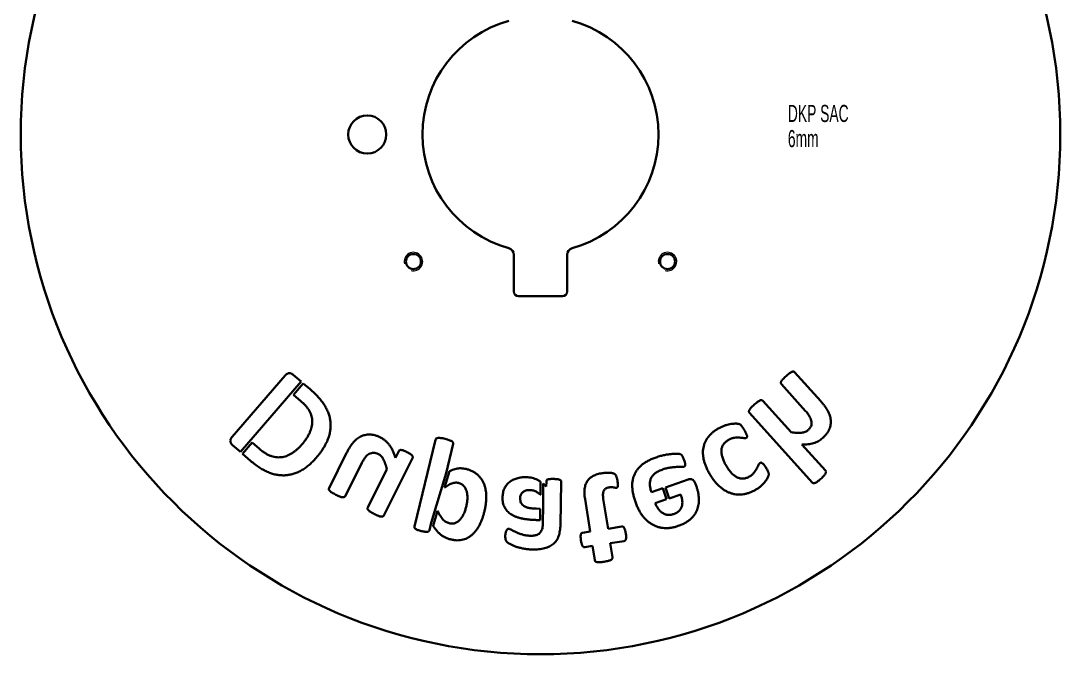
# Model space of a CAD drawing. Header units: millimetres. Extents: x -553 to -103, y -105 to 345.
# Drawn here: x -553 to -103, y -105 to 169.2 of the extents above; entities that cross this region are included whole.
import ezdxf

# ---------------------------------------------------------------- set-up
doc = ezdxf.new("R2010")
doc.units = ezdxf.units.MM
doc.styles.add('SLDTEXTSTYLE0', font='TXT', dxfattribs={"width": 0.605})

# ---------------------------------------------------------------- blocks, each defined once
blk = doc.blocks.new('SW_NOTE_0')
at = {"color": 0, "linetype": 'Continuous', "lineweight": 0, "char_height": 7.408, "attachment_point": 1, "style": 'SLDTEXTSTYLE0'}
for s, insert in [('DKP SAC', (0, 9.55)), ('6mm', (0, -1.33))]:
    blk.add_mtext(s, dxfattribs=dict(at, insert=insert))

msp = doc.modelspace()

# ---------------------------------------------------------------- linework, layer by layer
at = {"color": 7, "linetype": 'Continuous', "lineweight": 35}
for p, q in [((-339.48, 67.86), (-339.48, 51.98)), ((-316.48, 51.98), (-316.48, 67.86)), ((-337.48, 49.98), (-318.48, 49.98)), ((-438.56, 15.61), (-461.49, -10.96)), ((-431.59, 13.02), (-435.03, 15.98)), ((-206.65, 4.5), (-217.94, 17.08)), ((-457.91, -17.46), (-431.59, 13.02)), ((-430.69, 12.23), (-434.92, 7.33)), ((-427.75, 9.7), (-430.69, 12.23)), ((-223.7, 11.9), (-213.19, 0.2)), ((-434.92, 7.33), (-431.69, 4.55)), ((-219.49, -8.92), (-231.72, 4.71)), ((-237.51, -0.49), (-210.39, -30.71)), ((-452.81, -13.39), (-457, -18.24)), ((-449.68, -16.09), (-452.81, -13.39)), ((-373.42, -12.15), (-382.51, -49.72)), ((-461.34, -14.5), (-457.91, -17.46)), ((-411.91, -17.9), (-419.53, -33.11)), ((-389.37, -17.13), (-390.8, -19.99)), ((-368.88, -26.65), (-365.82, -13.98)), ((-204.6, -25.51), (-214.77, -14.18)), ((-457, -18.24), (-453.52, -21.25)), ((-395.83, -44.98), (-383.38, -20.12)), ((-412.54, -36.61), (-405.51, -22.57)), ((-394.51, -24.97), (-402.79, -41.49)), ((-375.32, -48.11), (-368.88, -26.65)), ((-367.38, -25.83), (-369.47, -32.8)), ((-327.99, -36.08), (-327.99, -30.27)), ((-326.79, -31.18), (-326.79, -37.35)), ((-325.45, -30.25), (-325.49, -32.44)), ((-319.35, -48.98), (-319, -30.37)), ((-264.04, -29.37), (-273.88, -32.8)), ((-260.46, -32.4), (-260.87, -31.23)), ((-275.02, -33.2), (-279.95, -34.92)), ((-273.37, -37.94), (-275.02, -33.2)), ((-273.88, -32.8), (-272.23, -37.54)), ((-272.23, -37.54), (-267.29, -35.83)), ((-326.79, -37.35), (-326.88, -42.07)), ((-308.69, -37.85), (-306.47, -51.9)), ((-298.75, -50.67), (-300.79, -37.8)), ((-278.3, -39.66), (-273.37, -37.94)), ((-372.51, -42.93), (-374.47, -49.46)), ((-328.08, -42.05), (-329.86, -42.01)), ((-328.17, -46.95), (-328.08, -42.05)), ((-326.88, -42.07), (-326.97, -46.97)), ((-376.09, -51.27), (-375.32, -48.11)), ((-329.68, -46.92), (-328.17, -46.95)), ((-326.97, -46.97), (-327, -48.64)), ((-306.47, -51.9), (-309.76, -52.42)), ((-292.76, -49.73), (-298.75, -50.67)), ((-308.73, -58.69), (-305.47, -58.17)), ((-305.47, -58.17), (-304.51, -64.28)), ((-297.76, -56.94), (-291.8, -56.01)), ((-296.8, -63.06), (-297.76, -56.94))]:
    msp.add_line(p, q, dxfattribs=at)
for centre, radius in [((-327.98, 119.98), 225), ((-402.98, 119.98), 8.25), ((-382.98, 64.98), 3.25), ((-272.98, 64.98), 3.25)]:
    msp.add_circle(centre, radius, dxfattribs=at)
for centre, radius, start, end in [((-327.98, 119.98), 51.1, 105.5466, 254.4534), ((-327.98, 119.98), 51.1, 285.5466, 74.4534), ((-342.48, 67.86), 3, 0, 74.4534), ((-313.48, 67.86), 3, 105.5466, 180), ((-337.48, 51.98), 2, 180, 270), ((-318.48, 51.98), 2, 270, 0)]:
    msp.add_arc(centre, radius, start, end, dxfattribs=at)
at = {"color": 7, "linetype": 'Continuous', "lineweight": 0}
for centre in [(-382.98, 64.98), (-272.98, 64.98)]:
    msp.add_arc(centre, 4, 255, 195, dxfattribs=at)
at = {"color": 7, "linetype": 'Continuous', "lineweight": 35}
for points, knots in [([(-435.03, 15.98), (-435.16, 16.08), (-435.41, 16.27), (-435.83, 16.5), (-436.27, 16.61), (-436.73, 16.67), (-437.2, 16.6), (-437.68, 16.39), (-438.14, 16.05), (-438.41, 15.76), (-438.56, 15.61)], [0, 0, 0, 0, 0.120983, 0.236323, 0.349819, 0.462232, 0.577459, 0.70123, 0.841846, 1, 1, 1, 1]), ([(-221.62, 15.42), (-221.88, 15.19), (-222.35, 14.76), (-222.97, 14.15), (-223.4, 13.61), (-223.71, 13.17), (-223.88, 12.78), (-223.94, 12.44), (-223.87, 12.14), (-223.76, 11.98), (-223.7, 11.9)], [0, 0, 0, 0, 0.237793, 0.429957, 0.584819, 0.704491, 0.796565, 0.869908, 0.933813, 1, 1, 1, 1]), ([(-217.94, 17.08), (-218.01, 17.15), (-218.14, 17.28), (-218.44, 17.37), (-218.79, 17.35), (-219.19, 17.22), (-219.67, 16.97), (-220.23, 16.59), (-220.9, 16.06), (-221.37, 15.65), (-221.62, 15.42)], [0, 0, 0, 0, 0.065512, 0.131824, 0.205248, 0.299448, 0.41949, 0.575359, 0.766632, 1, 1, 1, 1]), ([(-425.09, -19.99), (-424.52, -19.31), (-423.42, -17.98), (-422.01, -15.93), (-420.85, -13.91), (-419.97, -11.92), (-419.33, -9.96), (-418.96, -8.03), (-418.8, -6.14), (-418.89, -4.28), (-419.22, -2.46), (-419.75, -0.66), (-420.54, 1.09), (-421.51, 2.83), (-422.74, 4.55), (-424.18, 6.27), (-425.86, 8.01), (-427.1, 9.12), (-427.75, 9.7)], [0, 0, 0, 0, 0.07779, 0.150443, 0.217911, 0.28117, 0.340855, 0.397689, 0.452546, 0.506497, 0.560137, 0.614419, 0.670003, 0.727862, 0.788851, 0.854136, 0.924477, 1, 1, 1, 1]), ([(-431.69, 4.55), (-431.29, 4.19), (-430.52, 3.5), (-429.49, 2.41), (-428.65, 1.31), (-427.97, 0.21), (-427.45, -0.89), (-427.07, -2.01), (-426.85, -3.16), (-426.77, -4.32), (-426.84, -5.5), (-427.04, -6.7), (-427.39, -7.92), (-427.9, -9.16), (-428.53, -10.41), (-429.33, -11.68), (-430.25, -12.98), (-430.95, -13.82), (-431.31, -14.25)], [0, 0, 0, 0, 0.074663, 0.143892, 0.207623, 0.266651, 0.322601, 0.376817, 0.430547, 0.483862, 0.538397, 0.594488, 0.652923, 0.714384, 0.779261, 0.848211, 0.921997, 1, 1, 1, 1]), ([(-231.72, 4.71), (-231.79, 4.77), (-231.93, 4.91), (-232.23, 5), (-232.58, 4.98), (-232.99, 4.84), (-233.47, 4.58), (-234.04, 4.2), (-234.71, 3.68), (-235.17, 3.26), (-235.44, 3.02)], [0, 0, 0, 0, 0.064962, 0.130718, 0.203526, 0.299538, 0.421373, 0.573054, 0.762723, 1, 1, 1, 1]), ([(-205.87, -11.47), (-205.54, -11.16), (-204.91, -10.56), (-204.09, -9.61), (-203.44, -8.63), (-202.95, -7.64), (-202.6, -6.65), (-202.37, -5.65), (-202.28, -4.65), (-202.32, -3.64), (-202.47, -2.65), (-202.72, -1.66), (-203.09, -0.67), (-203.57, 0.31), (-204.16, 1.32), (-204.87, 2.35), (-205.7, 3.43), (-206.33, 4.14), (-206.65, 4.5)], [0, 0, 0, 0, 0.073855, 0.142261, 0.205626, 0.265583, 0.323071, 0.378133, 0.433095, 0.487361, 0.542182, 0.597593, 0.654952, 0.714017, 0.776798, 0.845459, 0.919885, 1, 1, 1, 1]), ([(-235.44, 3.02), (-235.69, 2.79), (-236.15, 2.37), (-236.76, 1.77), (-237.2, 1.24), (-237.51, 0.79), (-237.68, 0.39), (-237.76, 0.05), (-237.68, -0.25), (-237.57, -0.41), (-237.51, -0.49)], [0, 0, 0, 0, 0.235497, 0.42524, 0.578911, 0.700643, 0.795691, 0.869555, 0.933633, 1, 1, 1, 1]), ([(-213.19, 0.2), (-212.99, -0.04), (-212.59, -0.48), (-212.07, -1.14), (-211.65, -1.75), (-211.23, -2.47), (-210.86, -3.32), (-210.62, -4.33), (-210.58, -5.33), (-210.79, -6.12), (-211.07, -6.72), (-211.34, -7.16), (-211.68, -7.58), (-211.95, -7.83), (-212.09, -7.96)], [0, 0, 0, 0, 0.101116, 0.191421, 0.269975, 0.338282, 0.45811, 0.567123, 0.670397, 0.773909, 0.827139, 0.881447, 0.9395, 1, 1, 1, 1]), ([(-250.99, -7.31), (-251.43, -7.58), (-252.29, -8.11), (-253.45, -9.01), (-254.49, -9.96), (-255.38, -10.99), (-256.13, -12.07), (-256.72, -13.2), (-257.19, -14.38), (-257.49, -15.63), (-257.66, -16.91), (-257.67, -18.23), (-257.55, -19.59), (-257.28, -20.99), (-256.87, -22.43), (-256.31, -23.9), (-255.63, -25.41), (-255.07, -26.4), (-254.78, -26.91)], [0, 0, 0, 0, 0.068234, 0.132567, 0.194402, 0.253775, 0.311347, 0.367084, 0.42268, 0.478513, 0.535219, 0.593078, 0.652783, 0.715387, 0.780963, 0.850097, 0.923056, 1, 1, 1, 1]), ([(-239.78, -7.86), (-239.91, -7.65), (-240.14, -7.26), (-240.48, -6.75), (-240.78, -6.33), (-241.06, -6.01), (-241.3, -5.75), (-241.53, -5.54), (-241.86, -5.41), (-242.19, -5.31), (-242.55, -5.23), (-242.9, -5.22), (-243.32, -5.18), (-243.97, -5.19), (-244.88, -5.25), (-246.03, -5.43), (-247.25, -5.71), (-248.5, -6.12), (-249.76, -6.64), (-250.58, -7.09), (-250.99, -7.31)], [0, 0, 0, 0, 0.0579752, 0.1061477, 0.1451957, 0.1782807, 0.2051831, 0.2276052, 0.2520181, 0.2865281, 0.3091902, 0.3365483, 0.3689171, 0.406956, 0.4904087, 0.5818632, 0.6791791, 0.7824528, 0.8898898, 1, 1, 1, 1]), ([(-238.89, -11.35), (-238.82, -11.3), (-238.67, -11.21), (-238.55, -10.97), (-238.51, -10.67), (-238.61, -10.3), (-238.77, -9.84), (-239.01, -9.28), (-239.35, -8.61), (-239.63, -8.13), (-239.78, -7.86)], [0, 0, 0, 0, 0.065599, 0.127935, 0.199344, 0.29559, 0.420194, 0.57448, 0.764411, 1, 1, 1, 1]), ([(-212.09, -7.96), (-212.28, -8.12), (-212.68, -8.44), (-213.39, -8.79), (-214.18, -9.03), (-215.07, -9.17), (-216.04, -9.23), (-217.11, -9.21), (-218.27, -9.12), (-219.07, -8.99), (-219.49, -8.92)], [0, 0, 0, 0, 0.0971296, 0.1974535, 0.3050102, 0.419964, 0.5467223, 0.683965, 0.8359748, 1, 1, 1, 1]), ([(-461.49, -10.96), (-461.62, -11.12), (-461.87, -11.44), (-462.14, -11.94), (-462.27, -12.43), (-462.27, -12.91), (-462.15, -13.36), (-461.97, -13.78), (-461.7, -14.17), (-461.46, -14.38), (-461.34, -14.5)], [0, 0, 0, 0, 0.159778, 0.298619, 0.420964, 0.537373, 0.650307, 0.762708, 0.877336, 1, 1, 1, 1]), ([(-397.18, -11.23), (-397.6, -11.03), (-398.4, -10.66), (-399.61, -10.23), (-400.77, -9.99), (-401.89, -9.88), (-402.95, -9.93), (-403.97, -10.1), (-404.95, -10.37), (-405.88, -10.77), (-406.75, -11.28), (-407.59, -11.88), (-408.36, -12.59), (-409.1, -13.38), (-409.82, -14.31), (-410.51, -15.38), (-411.24, -16.58), (-411.68, -17.45), (-411.91, -17.9)], [0, 0, 0, 0, 0.074346, 0.143013, 0.206895, 0.266635, 0.323699, 0.378957, 0.43357, 0.487534, 0.541953, 0.59699, 0.653147, 0.711376, 0.773552, 0.842575, 0.917733, 1, 1, 1, 1]), ([(-390.8, -19.99), (-390.96, -19.47), (-391.28, -18.45), (-391.89, -17.03), (-392.55, -15.72), (-393.3, -14.56), (-394.13, -13.52), (-395.05, -12.62), (-396.07, -11.84), (-396.81, -11.43), (-397.18, -11.23)], [0, 0, 0, 0, 0.147377, 0.285773, 0.416509, 0.539847, 0.657512, 0.7728, 0.885609, 1, 1, 1, 1]), ([(-369.3, -11.77), (-369.64, -11.69), (-370.26, -11.55), (-371.11, -11.41), (-371.8, -11.37), (-372.35, -11.37), (-372.78, -11.47), (-373.11, -11.62), (-373.32, -11.86), (-373.39, -12.05), (-373.42, -12.15)], [0, 0, 0, 0, 0.234791, 0.423519, 0.575552, 0.696561, 0.791518, 0.86761, 0.93298, 1, 1, 1, 1]), ([(-365.82, -13.98), (-365.8, -13.89), (-365.77, -13.69), (-365.85, -13.38), (-366.07, -13.08), (-366.41, -12.81), (-366.9, -12.55), (-367.53, -12.27), (-368.35, -12.01), (-368.96, -11.85), (-369.3, -11.77)], [0, 0, 0, 0, 0.065864, 0.133459, 0.208502, 0.304534, 0.424762, 0.578948, 0.766878, 1, 1, 1, 1]), ([(-247.6, -23.36), (-247.78, -23.05), (-248.13, -22.44), (-248.57, -21.52), (-248.95, -20.64), (-249.24, -19.78), (-249.46, -18.96), (-249.6, -18.17), (-249.66, -17.42), (-249.66, -16.71), (-249.56, -16.03), (-249.4, -15.39), (-249.15, -14.78), (-248.82, -14.2), (-248.39, -13.68), (-247.91, -13.18), (-247.34, -12.72), (-246.92, -12.46), (-246.7, -12.32)], [0, 0, 0, 0, 0.086101, 0.166572, 0.243596, 0.315531, 0.382765, 0.445895, 0.506088, 0.562411, 0.616302, 0.668458, 0.720614, 0.773051, 0.826168, 0.881509, 0.938736, 1, 1, 1, 1]), ([(-246.7, -12.32), (-246.47, -12.2), (-246.04, -11.95), (-245.37, -11.66), (-244.71, -11.46), (-243.89, -11.29), (-242.91, -11.23), (-241.82, -11.23), (-240.86, -11.32), (-240.05, -11.42), (-239.4, -11.52), (-239.04, -11.4), (-238.89, -11.35)], [0, 0, 0, 0, 0.0972, 0.186842, 0.271841, 0.351233, 0.500423, 0.636509, 0.75816, 0.860709, 0.942028, 1, 1, 1, 1]), ([(-214.77, -14.18), (-214.32, -14.2), (-213.43, -14.22), (-212.13, -14.13), (-210.91, -13.95), (-209.76, -13.66), (-208.69, -13.27), (-207.67, -12.79), (-206.72, -12.19), (-206.15, -11.71), (-205.87, -11.47)], [0, 0, 0, 0, 0.143314, 0.279261, 0.407661, 0.530588, 0.649238, 0.76667, 0.882994, 1, 1, 1, 1]), ([(-431.31, -14.25), (-431.62, -14.6), (-432.23, -15.29), (-433.23, -16.22), (-434.23, -17.08), (-435.28, -17.84), (-436.34, -18.5), (-437.44, -19.01), (-438.55, -19.42), (-439.7, -19.67), (-440.86, -19.81), (-442.04, -19.78), (-443.24, -19.63), (-444.45, -19.32), (-445.71, -18.83), (-447, -18.12), (-448.34, -17.2), (-449.22, -16.48), (-449.68, -16.09)], [0, 0, 0, 0, 0.066455, 0.130706, 0.193313, 0.253995, 0.313107, 0.37027, 0.426082, 0.481334, 0.536435, 0.59164, 0.648193, 0.706909, 0.769381, 0.838618, 0.915288, 1, 1, 1, 1]), ([(-405.51, -22.57), (-405.35, -22.26), (-405.06, -21.69), (-404.61, -20.91), (-404.18, -20.26), (-403.68, -19.58), (-403.01, -18.9), (-402.15, -18.3), (-401.21, -17.92), (-400.22, -17.79), (-399.17, -17.92), (-398.51, -18.21), (-398.17, -18.36)], [0, 0, 0, 0, 0.106864, 0.200622, 0.280667, 0.348899, 0.465802, 0.573686, 0.675369, 0.777545, 0.88446, 1, 1, 1, 1]), ([(-385.8, -17.52), (-386.08, -17.39), (-386.58, -17.15), (-387.27, -16.85), (-387.84, -16.68), (-388.3, -16.58), (-388.68, -16.6), (-389, -16.68), (-389.22, -16.88), (-389.32, -17.04), (-389.37, -17.13)], [0, 0, 0, 0, 0.23408, 0.422822, 0.56851, 0.686666, 0.779811, 0.855567, 0.926454, 1, 1, 1, 1]), ([(-383.38, -20.12), (-383.35, -20.03), (-383.28, -19.85), (-383.27, -19.55), (-383.37, -19.25), (-383.6, -18.94), (-383.95, -18.62), (-384.43, -18.27), (-385.07, -17.9), (-385.54, -17.66), (-385.8, -17.52)], [0, 0, 0, 0, 0.07441, 0.147392, 0.224038, 0.318687, 0.438531, 0.590079, 0.773692, 1, 1, 1, 1]), ([(-453.52, -21.25), (-452.86, -21.81), (-451.58, -22.87), (-449.62, -24.26), (-447.71, -25.39), (-445.84, -26.28), (-444, -26.93), (-442.17, -27.37), (-440.36, -27.59), (-438.56, -27.6), (-436.78, -27.39), (-435.02, -26.99), (-433.28, -26.35), (-431.57, -25.51), (-429.88, -24.46), (-428.23, -23.18), (-426.62, -21.68), (-425.61, -20.57), (-425.09, -19.99)], [0, 0, 0, 0, 0.079718, 0.153308, 0.22118, 0.284235, 0.343823, 0.401033, 0.456811, 0.511612, 0.566482, 0.621573, 0.678045, 0.736536, 0.797439, 0.861284, 0.928646, 1, 1, 1, 1]), ([(-398.17, -18.36), (-397.95, -18.48), (-397.51, -18.73), (-396.93, -19.28), (-396.41, -19.93), (-395.95, -20.7), (-395.54, -21.6), (-395.15, -22.61), (-394.81, -23.75), (-394.61, -24.55), (-394.51, -24.97)], [0, 0, 0, 0, 0.096935, 0.197182, 0.302957, 0.417291, 0.543462, 0.682396, 0.834298, 1, 1, 1, 1]), ([(-277.95, -19.8), (-278.52, -20.01), (-279.6, -20.41), (-281.13, -21.14), (-282.52, -21.91), (-283.76, -22.77), (-284.85, -23.71), (-285.8, -24.72), (-286.58, -25.82), (-287.24, -26.98), (-287.72, -28.23), (-288.07, -29.56), (-288.25, -30.96), (-288.28, -32.44), (-288.16, -34), (-287.89, -35.64), (-287.47, -37.36), (-287.09, -38.51), (-286.9, -39.11)], [0, 0, 0, 0, 0.073278, 0.141862, 0.206978, 0.268273, 0.326886, 0.383259, 0.437909, 0.492074, 0.546575, 0.602082, 0.659694, 0.719839, 0.783535, 0.851307, 0.92322, 1, 1, 1, 1]), ([(-265.79, -21.07), (-265.86, -20.88), (-266, -20.51), (-266.18, -20.01), (-266.37, -19.6), (-266.54, -19.26), (-266.72, -18.98), (-266.91, -18.75), (-267.13, -18.59), (-267.34, -18.45), (-267.57, -18.37), (-267.84, -18.31), (-268.19, -18.29), (-268.82, -18.23), (-269.78, -18.24), (-271.09, -18.3), (-272.61, -18.5), (-274.29, -18.77), (-276.1, -19.19), (-277.32, -19.6), (-277.95, -19.8)], [0, 0, 0, 0, 0.045107, 0.0833426, 0.1152381, 0.1426864, 0.1661206, 0.1862347, 0.2055084, 0.2262199, 0.2395823, 0.2584796, 0.2843515, 0.3161376, 0.394671, 0.4898463, 0.5995304, 0.7233181, 0.8568198, 1, 1, 1, 1]), ([(-265.88, -23.84), (-265.8, -23.81), (-265.64, -23.75), (-265.46, -23.59), (-265.35, -23.37), (-265.29, -23.09), (-265.31, -22.72), (-265.41, -22.27), (-265.57, -21.71), (-265.71, -21.3), (-265.79, -21.07)], [0, 0, 0, 0, 0.0850852, 0.1566436, 0.2311042, 0.3190969, 0.4320455, 0.5835528, 0.7688487, 1, 1, 1, 1]), ([(-232.85, -22.17), (-233, -22.28), (-233.32, -22.53), (-233.63, -23.13), (-233.93, -23.85), (-234.33, -24.66), (-234.83, -25.55), (-235.38, -26.29), (-235.9, -26.9), (-236.39, -27.34), (-236.95, -27.76), (-237.36, -28.01), (-237.57, -28.14)], [0, 0, 0, 0, 0.071304, 0.155797, 0.257046, 0.373041, 0.50407, 0.650699, 0.729577, 0.81426, 0.903083, 1, 1, 1, 1]), ([(-230.26, -24.41), (-230.4, -24.17), (-230.67, -23.74), (-231.06, -23.15), (-231.43, -22.72), (-231.77, -22.4), (-232.08, -22.19), (-232.36, -22.1), (-232.63, -22.06), (-232.78, -22.13), (-232.85, -22.17)], [0, 0, 0, 0, 0.22591, 0.413768, 0.570938, 0.692529, 0.789917, 0.866292, 0.936182, 1, 1, 1, 1]), ([(-360.23, -24.82), (-360.61, -24.74), (-361.34, -24.59), (-362.43, -24.5), (-363.49, -24.56), (-364.53, -24.74), (-365.58, -25.05), (-366.53, -25.42), (-367.13, -25.7), (-367.38, -25.83)], [0, 0, 0, 0, 0.1274168, 0.2459737, 0.360301, 0.4750738, 0.5940089, 0.7197159, 0.812278, 0.812278, 0.812278, 0.812278]), ([(-352.27, -43.22), (-352.14, -42.63), (-351.88, -41.49), (-351.63, -39.79), (-351.47, -38.15), (-351.45, -36.58), (-351.54, -35.09), (-351.74, -33.68), (-352.06, -32.36), (-352.5, -31.12), (-353.05, -29.97), (-353.74, -28.93), (-354.53, -27.96), (-355.45, -27.1), (-356.48, -26.35), (-357.63, -25.71), (-358.88, -25.19), (-359.77, -24.95), (-360.23, -24.82)], [0, 0, 0, 0, 0.079694, 0.155645, 0.227787, 0.297204, 0.363089, 0.425432, 0.485587, 0.543365, 0.599282, 0.654112, 0.708892, 0.764028, 0.820374, 0.877622, 0.937325, 1, 1, 1, 1]), ([(-301.31, -26.63), (-301.68, -26.69), (-302.4, -26.82), (-303.42, -27.1), (-304.36, -27.42), (-305.2, -27.82), (-305.96, -28.28), (-306.63, -28.82), (-307.22, -29.42), (-307.73, -30.08), (-308.15, -30.81), (-308.48, -31.62), (-308.73, -32.49), (-308.88, -33.42), (-308.95, -34.43), (-308.95, -35.51), (-308.87, -36.66), (-308.75, -37.45), (-308.69, -37.85)], [0, 0, 0, 0, 0.0730175, 0.1406112, 0.2047362, 0.2644039, 0.3213408, 0.3766146, 0.4298544, 0.4835674, 0.5374666, 0.5932845, 0.6512644, 0.711983, 0.7767759, 0.8461377, 0.920434, 1, 1, 1, 1]), ([(-294.65, -30.05), (-294.68, -29.84), (-294.74, -29.44), (-294.88, -28.89), (-295, -28.41), (-295.17, -27.92), (-295.39, -27.46), (-295.73, -27.04), (-296.17, -26.82), (-296.68, -26.65), (-297.3, -26.54), (-298, -26.45), (-298.77, -26.43), (-299.59, -26.43), (-300.45, -26.51), (-301.02, -26.59), (-301.31, -26.63)], [0, 0, 0, 0, 0.07228, 0.135866, 0.191443, 0.237471, 0.310396, 0.363794, 0.413718, 0.474748, 0.545185, 0.624168, 0.710916, 0.804837, 0.9022, 1, 1, 1, 1]), ([(-279.95, -34.92), (-280.04, -34.64), (-280.23, -34.11), (-280.41, -33.3), (-280.56, -32.52), (-280.63, -31.76), (-280.64, -31.02), (-280.55, -30.31), (-280.41, -29.63), (-280.17, -28.98), (-279.87, -28.37), (-279.47, -27.8), (-279, -27.25), (-278.44, -26.74), (-277.8, -26.27), (-277.06, -25.86), (-276.24, -25.45), (-275.65, -25.24), (-275.34, -25.13)], [0, 0, 0, 0, 0.0699427, 0.1361439, 0.199989, 0.2616678, 0.320843, 0.3774522, 0.4334541, 0.4884354, 0.5430173, 0.5988284, 0.6565147, 0.716721, 0.780188, 0.8484481, 0.9215615, 1, 1, 1, 1]), ([(-275.34, -25.13), (-275.03, -25.02), (-274.42, -24.83), (-273.53, -24.56), (-272.67, -24.37), (-271.63, -24.18), (-270.45, -24.04), (-269.17, -23.95), (-268.08, -23.93), (-267.18, -23.95), (-266.46, -23.99), (-266.05, -23.88), (-265.88, -23.84)], [0, 0, 0, 0, 0.103428, 0.199974, 0.291146, 0.375737, 0.529931, 0.663132, 0.776944, 0.869722, 0.943362, 1, 1, 1, 1]), ([(-254.78, -26.91), (-254.43, -27.48), (-253.76, -28.58), (-252.64, -30.09), (-251.5, -31.42), (-250.3, -32.56), (-249.08, -33.53), (-247.83, -34.33), (-246.56, -34.97), (-245.27, -35.44), (-243.95, -35.76), (-242.63, -35.92), (-241.3, -35.91), (-239.96, -35.77), (-238.63, -35.46), (-237.29, -35.05), (-235.97, -34.47), (-235.11, -34), (-234.68, -33.76)], [0, 0, 0, 0, 0.082977, 0.160725, 0.233468, 0.301463, 0.366106, 0.427168, 0.486026, 0.542867, 0.598568, 0.653504, 0.708437, 0.764087, 0.820733, 0.878764, 0.938223, 1, 1, 1, 1]), ([(-237.57, -28.14), (-237.79, -28.26), (-238.21, -28.49), (-238.87, -28.74), (-239.52, -28.92), (-240.18, -29), (-240.83, -28.99), (-241.48, -28.91), (-242.13, -28.73), (-242.77, -28.47), (-243.41, -28.13), (-244.04, -27.69), (-244.67, -27.18), (-245.27, -26.58), (-245.88, -25.9), (-246.46, -25.13), (-247.05, -24.28), (-247.42, -23.67), (-247.6, -23.36)], [0, 0, 0, 0, 0.058608, 0.114213, 0.168015, 0.219679, 0.271658, 0.323321, 0.376417, 0.431606, 0.488919, 0.550033, 0.613488, 0.681298, 0.753883, 0.830606, 0.913247, 1, 1, 1, 1]), ([(-234.68, -33.76), (-234.33, -33.54), (-233.64, -33.12), (-232.69, -32.37), (-231.83, -31.57), (-231.08, -30.74), (-230.41, -29.92), (-229.91, -29.11), (-229.52, -28.41), (-229.3, -27.83), (-229.19, -27.4), (-229.15, -27.05), (-229.19, -26.72), (-229.29, -26.38), (-229.44, -25.99), (-229.65, -25.53), (-229.92, -24.99), (-230.14, -24.61), (-230.26, -24.41)], [0, 0, 0, 0, 0.10355, 0.2060697, 0.3056809, 0.4014693, 0.4906219, 0.5734731, 0.6430557, 0.6937565, 0.7297841, 0.7571039, 0.7820998, 0.8119077, 0.8468616, 0.8896642, 0.9400958, 1, 1, 1, 1]), ([(-206.61, -29.1), (-206.35, -28.86), (-205.89, -28.44), (-205.3, -27.81), (-204.86, -27.29), (-204.57, -26.82), (-204.4, -26.42), (-204.35, -26.06), (-204.43, -25.75), (-204.54, -25.59), (-204.6, -25.51)], [0, 0, 0, 0, 0.234689, 0.424188, 0.575112, 0.696332, 0.791606, 0.868289, 0.934257, 1, 1, 1, 1]), ([(-369.47, -32.8), (-369.18, -32.59), (-368.58, -32.19), (-367.69, -31.66), (-366.81, -31.22), (-365.95, -30.91), (-365.1, -30.75), (-364.28, -30.72), (-363.75, -30.82), (-363.48, -30.87)], [0.1741733, 0.1741733, 0.1741733, 0.1741733, 0.3111599, 0.4468871, 0.5718364, 0.6871925, 0.7942608, 0.8983259, 1, 1, 1, 1]), ([(-363.48, -30.87), (-363.25, -30.93), (-362.79, -31.06), (-362.16, -31.37), (-361.61, -31.75), (-361.13, -32.22), (-360.74, -32.75), (-360.4, -33.33), (-360.13, -33.96), (-359.84, -34.86), (-359.61, -36.08), (-359.59, -37.62), (-359.71, -39.2), (-359.93, -40.25), (-360.04, -40.77)], [0, 0, 0, 0, 0.0628421, 0.1224395, 0.1790901, 0.2354049, 0.2928077, 0.3493375, 0.4079408, 0.4675382, 0.5926497, 0.7259625, 0.8636029, 1, 1, 1, 1]), ([(-334.16, -28.4), (-334.52, -28.4), (-335.23, -28.39), (-336.27, -28.49), (-337.27, -28.64), (-338.22, -28.87), (-339.12, -29.17), (-339.96, -29.56), (-340.74, -30), (-341.46, -30.53), (-342.11, -31.12), (-342.69, -31.78), (-343.18, -32.52), (-343.62, -33.31), (-343.96, -34.18), (-344.21, -35.13), (-344.37, -36.14), (-344.4, -36.84), (-344.41, -37.21)], [0, 0, 0, 0, 0.070917, 0.138493, 0.20479, 0.268487, 0.330631, 0.390863, 0.449005, 0.507062, 0.564062, 0.621558, 0.679066, 0.737963, 0.798673, 0.862664, 0.928961, 1, 1, 1, 1]), ([(-327.99, -30.27), (-328.08, -30.21), (-328.51, -29.93), (-329.32, -29.5), (-330.44, -29.02), (-331.62, -28.68), (-332.87, -28.45), (-333.73, -28.42), (-334.16, -28.4)], [0.3364954, 0.3364954, 0.3364954, 0.3364954, 0.3703286, 0.492635, 0.6151121, 0.7393908, 0.8672851, 1, 1, 1, 1]), ([(-325.49, -32.44), (-325.78, -32.14), (-326.19, -31.7), (-326.64, -31.3), (-326.79, -31.18)], [0, 0, 0, 0, 0.1253209, 0.1839229, 0.1839229, 0.1839229, 0.1839229]), ([(-322.23, -29.15), (-322.45, -29.15), (-322.85, -29.14), (-323.41, -29.15), (-323.86, -29.18), (-324.33, -29.22), (-324.76, -29.33), (-325.18, -29.52), (-325.41, -29.86), (-325.44, -30.11), (-325.45, -30.25)], [0, 0, 0, 0, 0.173018, 0.319236, 0.441286, 0.539237, 0.687572, 0.798806, 0.893427, 1, 1, 1, 1]), ([(-319, -30.37), (-319, -30.23), (-319.02, -29.97), (-319.29, -29.63), (-319.73, -29.43), (-320.19, -29.31), (-320.66, -29.24), (-321.11, -29.21), (-321.64, -29.17), (-322.03, -29.16), (-322.23, -29.15)], [0, 0, 0, 0, 0.105292, 0.205351, 0.323208, 0.480915, 0.57867, 0.697489, 0.837999, 1, 1, 1, 1]), ([(-295.07, -33.02), (-295.01, -33), (-294.89, -32.97), (-294.71, -32.86), (-294.57, -32.65), (-294.53, -32.34), (-294.49, -31.95), (-294.5, -31.43), (-294.53, -30.78), (-294.6, -30.31), (-294.65, -30.05)], [0, 0, 0, 0, 0.056466, 0.117773, 0.186958, 0.279788, 0.399352, 0.558052, 0.753921, 1, 1, 1, 1]), ([(-260.87, -31.23), (-260.95, -31.02), (-261.1, -30.63), (-261.4, -30.12), (-261.75, -29.71), (-262.16, -29.43), (-262.59, -29.25), (-263.06, -29.19), (-263.55, -29.21), (-263.87, -29.32), (-264.04, -29.37)], [0, 0, 0, 0, 0.159399, 0.300194, 0.426159, 0.54125, 0.649681, 0.758333, 0.87486, 1, 1, 1, 1]), ([(-210.39, -30.71), (-210.32, -30.77), (-210.17, -30.91), (-209.87, -31.01), (-209.51, -31.02), (-209.1, -30.87), (-208.6, -30.64), (-208.03, -30.25), (-207.34, -29.74), (-206.87, -29.33), (-206.61, -29.1)], [0, 0, 0, 0, 0.066041, 0.131953, 0.208303, 0.302944, 0.426573, 0.578771, 0.767309, 1, 1, 1, 1]), ([(-419.53, -33.11), (-419.57, -33.2), (-419.64, -33.38), (-419.64, -33.69), (-419.51, -34.01), (-419.23, -34.34), (-418.79, -34.69), (-418.21, -35.09), (-417.47, -35.52), (-416.91, -35.81), (-416.6, -35.97)], [0, 0, 0, 0, 0.065248, 0.129212, 0.202395, 0.294877, 0.419312, 0.574995, 0.769266, 1, 1, 1, 1]), ([(-416.6, -35.97), (-416.29, -36.12), (-415.72, -36.4), (-414.93, -36.73), (-414.28, -36.96), (-413.74, -37.08), (-413.31, -37.11), (-412.96, -37.03), (-412.69, -36.86), (-412.59, -36.7), (-412.54, -36.61)], [0, 0, 0, 0, 0.235332, 0.42499, 0.577667, 0.697848, 0.794906, 0.869467, 0.93356, 1, 1, 1, 1]), ([(-336.79, -37.59), (-336.78, -37.32), (-336.75, -36.79), (-336.5, -36.05), (-336.16, -35.39), (-335.64, -34.86), (-335.02, -34.43), (-334.29, -34.13), (-333.46, -33.97), (-332.87, -33.96), (-332.56, -33.95)], [0, 0, 0, 0, 0.13024, 0.250881, 0.365568, 0.480946, 0.599273, 0.722021, 0.854224, 1, 1, 1, 1]), ([(-332.56, -33.95), (-332.29, -33.97), (-331.76, -33.99), (-330.98, -34.18), (-330.24, -34.45), (-329.54, -34.84), (-328.84, -35.32), (-328.33, -35.75), (-328.05, -36.02), (-327.99, -36.08)], [0, 0, 0, 0, 0.117224, 0.2302903, 0.3437458, 0.4584148, 0.5796031, 0.7096692, 0.7468004, 0.7468004, 0.7468004, 0.7468004]), ([(-300.79, -37.8), (-300.84, -37.45), (-300.93, -36.79), (-300.96, -35.85), (-300.86, -35.04), (-300.67, -34.33), (-300.31, -33.74), (-299.77, -33.29), (-299.09, -32.96), (-298.57, -32.86), (-298.29, -32.81)], [0, 0, 0, 0, 0.165436, 0.309841, 0.436614, 0.546971, 0.649704, 0.753121, 0.86756, 1, 1, 1, 1]), ([(-298.29, -32.81), (-298.09, -32.78), (-297.72, -32.73), (-297.18, -32.72), (-296.69, -32.76), (-296.26, -32.82), (-295.89, -32.92), (-295.57, -32.97), (-295.31, -33.04), (-295.15, -33.03), (-295.07, -33.02)], [0, 0, 0, 0, 0.182275, 0.346507, 0.496985, 0.631518, 0.750359, 0.848638, 0.929164, 1, 1, 1, 1]), ([(-267.29, -35.83), (-267.12, -36.31), (-266.8, -37.24), (-266.55, -38.64), (-266.55, -39.94), (-266.75, -40.94), (-267.03, -41.67), (-267.31, -42.18), (-267.65, -42.65), (-268.06, -43.07), (-268.54, -43.45), (-269.08, -43.79), (-269.68, -44.1), (-270.11, -44.26), (-270.34, -44.35)], [0, 0, 0, 0, 0.1498376, 0.2849048, 0.4082315, 0.5232453, 0.579428, 0.6342349, 0.6901367, 0.7466129, 0.8046699, 0.8664575, 0.9311333, 1, 1, 1, 1]), ([(-268.34, -49.49), (-267.82, -49.3), (-266.8, -48.93), (-265.4, -48.23), (-264.15, -47.47), (-263.07, -46.6), (-262.14, -45.68), (-261.33, -44.71), (-260.68, -43.67), (-260.16, -42.57), (-259.77, -41.43), (-259.52, -40.23), (-259.37, -39), (-259.38, -37.72), (-259.49, -36.42), (-259.7, -35.09), (-260.03, -33.74), (-260.32, -32.85), (-260.46, -32.4)], [0, 0, 0, 0, 0.078186, 0.150856, 0.219026, 0.283105, 0.344042, 0.402232, 0.459449, 0.515449, 0.571579, 0.628175, 0.685559, 0.745154, 0.806252, 0.868773, 0.933143, 1, 1, 1, 1]), ([(-344.41, -37.21), (-344.41, -37.6), (-344.4, -38.35), (-344.24, -39.46), (-343.97, -40.48), (-343.57, -41.43), (-343.05, -42.3), (-342.41, -43.1), (-341.66, -43.82), (-340.78, -44.46), (-339.79, -45.02), (-338.68, -45.5), (-337.46, -45.92), (-336.13, -46.25), (-334.67, -46.53), (-333.11, -46.72), (-331.43, -46.86), (-330.27, -46.9), (-329.68, -46.92)], [0, 0, 0, 0, 0.0584156, 0.1136797, 0.1665415, 0.2174313, 0.2677342, 0.3184243, 0.3701217, 0.4237299, 0.4803542, 0.5406639, 0.6047787, 0.6735767, 0.7475129, 0.82632, 0.9102758, 1, 1, 1, 1]), ([(-329.86, -42.01), (-330.16, -42), (-330.75, -41.98), (-331.59, -41.92), (-332.36, -41.82), (-333.06, -41.68), (-333.7, -41.52), (-334.27, -41.32), (-334.78, -41.08), (-335.36, -40.72), (-335.97, -40.21), (-336.48, -39.44), (-336.75, -38.54), (-336.78, -37.92), (-336.79, -37.59)], [0, 0, 0, 0, 0.097906, 0.188093, 0.271806, 0.348354, 0.418818, 0.483826, 0.54394, 0.600714, 0.702966, 0.798618, 0.89488, 1, 1, 1, 1]), ([(-286.9, -39.11), (-286.69, -39.67), (-286.29, -40.77), (-285.55, -42.33), (-284.74, -43.76), (-283.84, -45.07), (-282.86, -46.24), (-281.83, -47.28), (-280.71, -48.16), (-279.54, -48.92), (-278.3, -49.51), (-277.01, -49.98), (-275.66, -50.28), (-274.27, -50.44), (-272.83, -50.45), (-271.35, -50.28), (-269.84, -49.99), (-268.85, -49.66), (-268.34, -49.49)], [0, 0, 0, 0, 0.0748007, 0.1461836, 0.2142298, 0.2800982, 0.3432521, 0.4039919, 0.4629591, 0.5204659, 0.5773241, 0.6340783, 0.6908506, 0.7488621, 0.8084195, 0.8698465, 0.9333376, 1, 1, 1, 1]), ([(-270.34, -44.35), (-270.56, -44.42), (-271.01, -44.56), (-271.68, -44.67), (-272.33, -44.73), (-272.96, -44.68), (-273.56, -44.57), (-274.13, -44.39), (-274.68, -44.15), (-275.37, -43.76), (-276.17, -43.09), (-277.01, -42.1), (-277.74, -40.95), (-278.11, -40.1), (-278.3, -39.66)], [0, 0, 0, 0, 0.069367, 0.135174, 0.197458, 0.257971, 0.316633, 0.374184, 0.431406, 0.488648, 0.605357, 0.730595, 0.861832, 1, 1, 1, 1]), ([(-402.79, -41.49), (-402.82, -41.58), (-402.9, -41.76), (-402.9, -42.07), (-402.76, -42.39), (-402.48, -42.73), (-402.06, -43.08), (-401.48, -43.47), (-400.74, -43.9), (-400.18, -44.19), (-399.86, -44.35)], [0, 0, 0, 0, 0.065316, 0.129345, 0.202603, 0.296803, 0.419798, 0.572767, 0.764411, 1, 1, 1, 1]), ([(-399.86, -44.35), (-399.55, -44.5), (-398.97, -44.78), (-398.18, -45.12), (-397.53, -45.34), (-397.01, -45.46), (-396.58, -45.48), (-396.25, -45.4), (-395.99, -45.23), (-395.88, -45.06), (-395.83, -44.98)], [0, 0, 0, 0, 0.238401, 0.429821, 0.582613, 0.701375, 0.794714, 0.867647, 0.933222, 1, 1, 1, 1]), ([(-367.45, -48.32), (-367.7, -48.25), (-368.2, -48.1), (-368.92, -47.75), (-369.6, -47.25), (-370.26, -46.62), (-370.9, -45.83), (-371.52, -44.89), (-372.06, -43.9), (-372.38, -43.22), (-372.51, -42.93)], [0, 0, 0, 0, 0.0949046, 0.1917805, 0.2928994, 0.4038154, 0.5264596, 0.6647666, 0.820812, 0.9405161, 0.9405161, 0.9405161, 0.9405161]), ([(-360.04, -40.77), (-360.19, -41.33), (-360.48, -42.42), (-361.06, -43.99), (-361.75, -45.4), (-362.46, -46.43), (-363.11, -47.12), (-363.62, -47.56), (-364.17, -47.92), (-364.75, -48.21), (-365.38, -48.4), (-366.04, -48.5), (-366.74, -48.47), (-367.21, -48.37), (-367.45, -48.32)], [0, 0, 0, 0, 0.146728, 0.287267, 0.420736, 0.544192, 0.602865, 0.658947, 0.71442, 0.768848, 0.823277, 0.878858, 0.937043, 1, 1, 1, 1]), ([(-366.79, -55.34), (-366.31, -55.45), (-365.39, -55.65), (-364.01, -55.75), (-362.71, -55.68), (-361.48, -55.43), (-360.33, -55.03), (-359.24, -54.51), (-358.24, -53.84), (-357.29, -53.05), (-356.42, -52.15), (-355.62, -51.13), (-354.89, -50.01), (-354.24, -48.79), (-353.64, -47.5), (-353.12, -46.13), (-352.64, -44.7), (-352.4, -43.72), (-352.27, -43.22)], [0, 0, 0, 0, 0.068673, 0.132434, 0.193109, 0.250995, 0.307788, 0.363516, 0.41964, 0.476684, 0.535324, 0.595578, 0.657663, 0.72264, 0.789345, 0.857884, 0.927989, 1, 1, 1, 1]), ([(-374.47, -49.46), (-374.46, -49.48), (-374.16, -49.94), (-373.56, -50.78), (-372.63, -51.91), (-371.63, -52.9), (-370.56, -53.75), (-369.4, -54.42), (-368.14, -54.98), (-367.25, -55.22), (-366.79, -55.34)], [0.1381766, 0.1381766, 0.1381766, 0.1381766, 0.1450605, 0.2799624, 0.4067067, 0.5273183, 0.6448272, 0.7595128, 0.8769379, 1, 1, 1, 1]), ([(-327, -48.64), (-327.02, -49.05), (-327.06, -49.82), (-327.27, -50.89), (-327.64, -51.81), (-328.18, -52.57), (-328.94, -53.14), (-329.7, -53.45), (-330.4, -53.59), (-331, -53.69), (-331.66, -53.72), (-332.11, -53.72), (-332.35, -53.72)], [0, 0, 0, 0, 0.14271, 0.26841, 0.380677, 0.485541, 0.590835, 0.706478, 0.770077, 0.840445, 0.916534, 1, 1, 1, 1]), ([(-331.77, -59.67), (-331.25, -59.67), (-330.24, -59.68), (-328.78, -59.57), (-327.45, -59.41), (-326.22, -59.15), (-325.1, -58.81), (-324.08, -58.39), (-323.17, -57.87), (-322.35, -57.26), (-321.63, -56.57), (-321.02, -55.77), (-320.5, -54.87), (-320.11, -53.87), (-319.78, -52.79), (-319.56, -51.61), (-319.39, -50.33), (-319.37, -49.44), (-319.35, -48.98)], [0, 0, 0, 0, 0.0827541, 0.1594007, 0.2301709, 0.2954715, 0.3567039, 0.4144037, 0.4694468, 0.5226795, 0.5746973, 0.6271589, 0.6813616, 0.7373497, 0.796449, 0.859563, 0.927331, 1, 1, 1, 1]), ([(-382.51, -49.72), (-382.52, -49.82), (-382.55, -50), (-382.51, -50.3), (-382.32, -50.56), (-382.03, -50.82), (-381.62, -51.05), (-381.07, -51.28), (-380.38, -51.51), (-379.85, -51.64), (-379.57, -51.71)], [0, 0, 0, 0, 0.0756527, 0.1449207, 0.2232716, 0.318274, 0.4385727, 0.5872367, 0.7733229, 1, 1, 1, 1]), ([(-379.57, -51.71), (-379.29, -51.78), (-378.78, -51.9), (-378.07, -52.01), (-377.49, -52.05), (-377.01, -52.03), (-376.63, -51.95), (-376.36, -51.78), (-376.16, -51.55), (-376.11, -51.37), (-376.09, -51.27)], [0, 0, 0, 0, 0.221489, 0.404396, 0.556834, 0.678282, 0.773992, 0.853122, 0.924041, 1, 1, 1, 1]), ([(-341.75, -50.75), (-341.86, -50.76), (-342.08, -50.78), (-342.39, -50.95), (-342.64, -51.23), (-342.84, -51.59), (-342.99, -52.04), (-343.11, -52.58), (-343.19, -53.2), (-343.21, -53.63), (-343.21, -53.86)], [0, 0, 0, 0, 0.086409, 0.17497, 0.27181, 0.379125, 0.503578, 0.651235, 0.818878, 1, 1, 1, 1]), ([(-343.21, -53.86), (-343.21, -54.15), (-343.21, -54.66), (-343.12, -55.36), (-342.88, -55.93), (-342.58, -56.34), (-342.25, -56.66), (-341.91, -56.9), (-341.49, -57.16), (-340.81, -57.54), (-339.8, -58), (-338.45, -58.52), (-336.94, -58.96), (-335.31, -59.32), (-333.57, -59.59), (-332.38, -59.64), (-331.77, -59.67)], [0, 0, 0, 0, 0.061246, 0.108035, 0.148912, 0.191382, 0.215792, 0.245621, 0.280136, 0.320364, 0.412425, 0.514866, 0.626957, 0.746401, 0.871471, 1, 1, 1, 1]), ([(-332.35, -53.72), (-332.67, -53.71), (-333.28, -53.69), (-334.18, -53.6), (-335.02, -53.44), (-336.05, -53.17), (-337.22, -52.78), (-338.48, -52.25), (-339.54, -51.73), (-340.41, -51.25), (-341.11, -50.86), (-341.56, -50.78), (-341.75, -50.75)], [0, 0, 0, 0, 0.095104, 0.185037, 0.271321, 0.353189, 0.504844, 0.642899, 0.762099, 0.86279, 0.941577, 1, 1, 1, 1]), ([(-309.76, -52.42), (-309.85, -52.44), (-310.03, -52.49), (-310.25, -52.69), (-310.43, -52.95), (-310.55, -53.31), (-310.61, -53.76), (-310.61, -54.32), (-310.56, -55), (-310.49, -55.49), (-310.45, -55.75)], [0, 0, 0, 0, 0.0761276, 0.1501635, 0.2341385, 0.3314638, 0.4518449, 0.6032482, 0.784836, 1, 1, 1, 1]), ([(-291.06, -52.67), (-291.11, -52.41), (-291.19, -51.93), (-291.35, -51.27), (-291.52, -50.73), (-291.73, -50.32), (-291.95, -50.03), (-292.19, -49.82), (-292.47, -49.71), (-292.67, -49.72), (-292.76, -49.73)], [0, 0, 0, 0, 0.2142, 0.395002, 0.546939, 0.666557, 0.763648, 0.846417, 0.923228, 1, 1, 1, 1]), ([(-291.8, -56.01), (-291.7, -55.98), (-291.51, -55.93), (-291.27, -55.76), (-291.07, -55.52), (-290.96, -55.17), (-290.9, -54.72), (-290.9, -54.14), (-290.95, -53.45), (-291.02, -52.94), (-291.06, -52.67)], [0, 0, 0, 0, 0.079529, 0.153343, 0.231511, 0.324962, 0.443396, 0.594792, 0.778315, 1, 1, 1, 1]), ([(-310.45, -55.75), (-310.41, -56.02), (-310.33, -56.52), (-310.16, -57.2), (-309.99, -57.74), (-309.78, -58.15), (-309.56, -58.45), (-309.3, -58.63), (-309.02, -58.72), (-308.83, -58.7), (-308.73, -58.69)], [0, 0, 0, 0, 0.220774, 0.404339, 0.556437, 0.674362, 0.76816, 0.845366, 0.921835, 1, 1, 1, 1]), ([(-304.51, -64.28), (-304.48, -64.38), (-304.44, -64.57), (-304.25, -64.84), (-303.96, -65.04), (-303.53, -65.14), (-302.98, -65.2), (-302.27, -65.18), (-301.42, -65.11), (-300.79, -65.02), (-300.45, -64.97)], [0, 0, 0, 0, 0.068643, 0.133388, 0.208365, 0.302302, 0.425982, 0.579553, 0.770668, 1, 1, 1, 1]), ([(-300.45, -64.97), (-300.11, -64.91), (-299.48, -64.81), (-298.63, -64.61), (-297.96, -64.42), (-297.47, -64.19), (-297.11, -63.94), (-296.88, -63.66), (-296.76, -63.36), (-296.79, -63.16), (-296.8, -63.06)], [0, 0, 0, 0, 0.234264, 0.424915, 0.578605, 0.696389, 0.789893, 0.865453, 0.932603, 1, 1, 1, 1])]:
    msp.add_open_spline(points, degree=3, knots=knots, dxfattribs=at)

# ---------------------------------------------------------------- block references
at = {"color": 7, "linetype": 'Continuous', "lineweight": 0}
msp.add_blockref('SW_NOTE_0', (-220.89, 123.25), dxfattribs=at)

doc.saveas('drawing.dxf')
